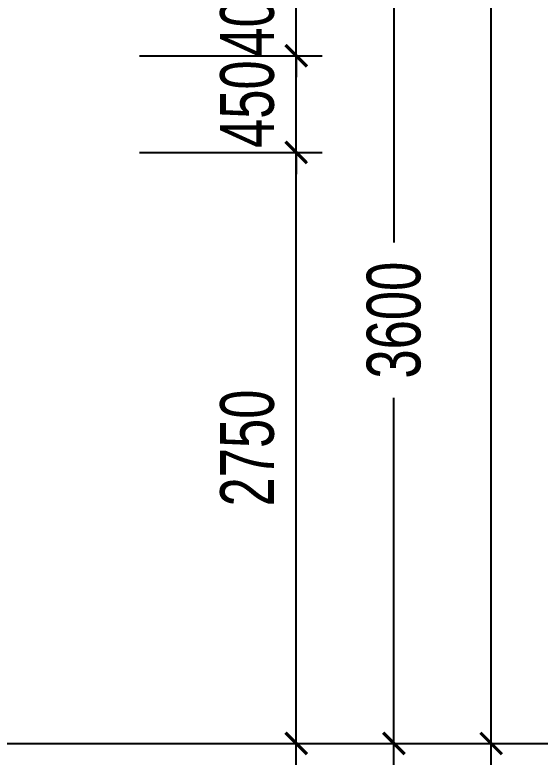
# Model space of a CAD drawing. Header units: inches. Extents: x 442278 to 842836, y -356313 to 59457.
# Drawn here: x 483590 to 486035, y 46 to 3536 of the extents above; entities that cross this region are included whole.
import ezdxf

# ---------------------------------------------------------------- set-up
doc = ezdxf.new("R2010")
doc.units = ezdxf.units.IN
doc.header["$LTSCALE"] = 250
doc.header["$MEASUREMENT"] = 0
doc.layers.add('LA.DIM', color=251, linetype='Continuous')
doc.styles.add('S.STEXT', font='arial.ttf', dxfattribs={"width": 0.7})
doc.dimstyles.new('S.DIM100', dxfattribs={"dimtxt": 250, "dimasz": 100, "dimexe": 120, "dimexo": 0, "dimgap": 100, "dimtad": 1, "dimdec": 0, "dimzin": 13, "dimdsep": 46, "dimtxsty": 'S.STEXT', "dimblk": 'ARCHTICK', "dimblk1": 'ARCHTICK', "dimcen": 0, "dimdle": 100, "dimclrd": 251, "dimclre": 251, "dimclrt": 60, "dimadec": 0, "dimazin": 0, "dimtfac": 1, "dimtdec": 0, "dimtix": 1, "dimtmove": 2, "dimatfit": 3, "dimfxl": 1, "dimtolj": 1, "dimtzin": 13, "dimarcsym": 0})

# ---------------------------------------------------------------- blocks, each defined once
blk = doc.blocks.new('_ArchTick')
at = {"color": 0, "linetype": 'ByBlock', "const_width": 0.15}
blk.add_lwpolyline([(-0.5, -0.5), (0.5, 0.5)], dxfattribs=at)
blk = doc.blocks.new('*D409')
at = {"layer": 'DEFPOINTS', "color": 0, "transparency": 16777216}
for p in [(484170.4, 11086.4), (485807.6, 11086.4), (484170.4, 146.4)]:
    blk.add_point(p, dxfattribs=at)
at = {"layer": 'LA.DIM', "color": 251, "lineweight": -2, "transparency": 16777216}
for p, q in [((485807.6, 46.4), (485807.6, 11186.4)), ((484170.4, 11086.4), (485927.6, 11086.4)), ((484170.4, 146.4), (485927.6, 146.4))]:
    blk.add_line(p, q, dxfattribs=at)
at = {"layer": 'LA.DIM', "color": 251, "lineweight": -2, "transparency": 16777216, "xscale": 100, "yscale": 100, "zscale": 100}
for p, rotation in [((485807.6, 11086.4), 90), ((485807.6, 146.4), 270)]:
    blk.add_blockref('_ArchTick', p, dxfattribs=dict(at, rotation=rotation))
at = {"layer": 'LA.DIM', "color": 60, "transparency": 16777216, "insert": (485579.9, 5616.4), "char_height": 250, "attachment_point": 5, "rotation": 90, "style": 'S.STEXT'}
blk.add_mtext('\\A1;10940', dxfattribs=at)
blk = doc.blocks.new('*D410')
at = {"layer": 'DEFPOINTS', "color": 0, "transparency": 16777216}
for p in [(484170.4, 3746.4), (485354.8, 3746.4), (484170.4, 146.4)]:
    blk.add_point(p, dxfattribs=at)
at = {"layer": 'LA.DIM', "color": 251, "lineweight": -2, "transparency": 16777216}
for p, q in [((485354.8, 3846.4), (485354.8, 2477.3)), ((484170.4, 3746.4), (485474.8, 3746.4)), ((485354.8, 46.4), (485354.8, 1755.4)), ((484170.4, 146.4), (485474.8, 146.4))]:
    blk.add_line(p, q, dxfattribs=at)
at = {"layer": 'LA.DIM', "color": 251, "lineweight": -2, "transparency": 16777216, "xscale": 100, "yscale": 100, "zscale": 100}
for p, rotation in [((485354.8, 3746.4), 90), ((485354.8, 146.4), 270)]:
    blk.add_blockref('_ArchTick', p, dxfattribs=dict(at, rotation=rotation))
at = {"layer": 'LA.DIM', "color": 60, "transparency": 16777216, "insert": (485354.8, 2116.4), "char_height": 250, "attachment_point": 5, "rotation": 90, "style": 'S.STEXT'}
blk.add_mtext('\\A1;3600', dxfattribs=at)
blk = doc.blocks.new('*D413')
at = {"layer": 'DEFPOINTS', "color": 0, "transparency": 16777216}
for p in [(484170.4, 2896.4), (484899.9, 2896.4), (484170.4, 146.4)]:
    blk.add_point(p, dxfattribs=at)
at = {"layer": 'LA.DIM', "color": 251, "lineweight": -2, "transparency": 16777216}
for p, q in [((484899.9, 46.4), (484899.9, 2996.4)), ((484170.4, 2896.4), (485019.9, 2896.4)), ((484170.4, 146.4), (485019.9, 146.4))]:
    blk.add_line(p, q, dxfattribs=at)
at = {"layer": 'LA.DIM', "color": 251, "lineweight": -2, "transparency": 16777216, "xscale": 100, "yscale": 100, "zscale": 100}
for p, rotation in [((484899.9, 2896.4), 90), ((484899.9, 146.4), 270)]:
    blk.add_blockref('_ArchTick', p, dxfattribs=dict(at, rotation=rotation))
at = {"layer": 'LA.DIM', "color": 60, "transparency": 16777216, "insert": (484672.3, 1521.4), "char_height": 250, "attachment_point": 5, "rotation": 90, "style": 'S.STEXT'}
blk.add_mtext('\\A1;2750', dxfattribs=at)
blk = doc.blocks.new('*D414')
at = {"layer": 'DEFPOINTS', "color": 0, "transparency": 16777216}
for p in [(484170.4, 3746.4), (484899.9, 3746.4), (484170.4, 3346.4)]:
    blk.add_point(p, dxfattribs=at)
at = {"layer": 'LA.DIM', "color": 251, "lineweight": -2, "transparency": 16777216}
for p, q in [((484899.9, 3746.4), (484899.9, 3846.4)), ((484170.4, 3746.4), (485019.9, 3746.4)), ((484899.9, 3346.4), (484899.9, 3746.4)), ((484170.4, 3346.4), (485019.9, 3346.4)), ((484899.9, 3346.4), (484899.9, 3246.4))]:
    blk.add_line(p, q, dxfattribs=at)
at = {"layer": 'LA.DIM', "color": 251, "lineweight": -2, "transparency": 16777216, "xscale": 100, "yscale": 100, "zscale": 100}
for p, rotation in [((484899.9, 3746.4), 270), ((484899.9, 3346.4), 90)]:
    blk.add_blockref('_ArchTick', p, dxfattribs=dict(at, rotation=rotation))
at = {"layer": 'LA.DIM', "color": 60, "transparency": 16777216, "insert": (484672.3, 3546.4), "char_height": 250, "attachment_point": 5, "rotation": 90, "style": 'S.STEXT'}
blk.add_mtext('\\A1;400', dxfattribs=at)
blk = doc.blocks.new('*D444')
at = {"layer": 'DEFPOINTS', "color": 0, "transparency": 16777216}
for p in [(484170.4, 3346.4), (484899.9, 3346.4), (484170.4, 2896.4)]:
    blk.add_point(p, dxfattribs=at)
at = {"layer": 'LA.DIM', "color": 251, "lineweight": -2, "transparency": 16777216}
for p, q in [((484899.9, 3346.4), (484899.9, 3446.4)), ((484170.4, 3346.4), (485019.9, 3346.4)), ((484899.9, 2896.4), (484899.9, 3346.4)), ((484170.4, 2896.4), (485019.9, 2896.4)), ((484899.9, 2896.4), (484899.9, 2796.4))]:
    blk.add_line(p, q, dxfattribs=at)
at = {"layer": 'LA.DIM', "color": 251, "lineweight": -2, "transparency": 16777216, "xscale": 100, "yscale": 100, "zscale": 100}
for p, rotation in [((484899.9, 3346.4), 270), ((484899.9, 2896.4), 90)]:
    blk.add_blockref('_ArchTick', p, dxfattribs=dict(at, rotation=rotation))
at = {"layer": 'LA.DIM', "color": 60, "transparency": 16777216, "insert": (484672.3, 3121.4), "char_height": 250, "attachment_point": 5, "rotation": 90, "style": 'S.STEXT'}
blk.add_mtext('\\A1;450', dxfattribs=at)

msp = doc.modelspace()

# ---------------------------------------------------------------- linework, layer by layer
at = {"layer": 'LA.DIM'}
msp.add_line((469233.07, 146.39), (493071.84, 146.39), dxfattribs=at)

# ---------------------------------------------------------------- dimensions: what is measured, and where the dimension line sits
for base, p1, p2, picture, middle in [((485807.57, 11086.39), (484170.39, 146.39), (484170.39, 11086.39), '*D409', (485579.93, 5616.39)), ((484899.93, 3746.39), (484170.39, 3346.39), (484170.39, 3746.39), '*D414', (484672.29, 3546.39)), ((484899.93, 3346.39), (484170.39, 2896.39), (484170.39, 3346.39), '*D444', (484672.29, 3121.39)), ((484899.93, 2896.39), (484170.39, 146.39), (484170.39, 2896.39), '*D413', (484672.29, 1521.39))]:
    dim = msp.add_linear_dim(base=base, p1=p1, p2=p2, angle=90, dimstyle='S.DIM100', dxfattribs=at)
    dim.commit()
    dim.dimension.update_dxf_attribs({"geometry": picture, "text_midpoint": middle})
dim = msp.add_linear_dim(base=(485354.83, 3746.39), p1=(484170.39, 146.39), p2=(484170.39, 3746.39), angle=90, dimstyle='S.DIM100', dxfattribs=at)
dim.commit()
dim.dimension.update_dxf_attribs({"geometry": '*D410', "text_midpoint": (485354.83, 2116.39), "dimtype": 160})

doc.saveas('drawing.dxf')
